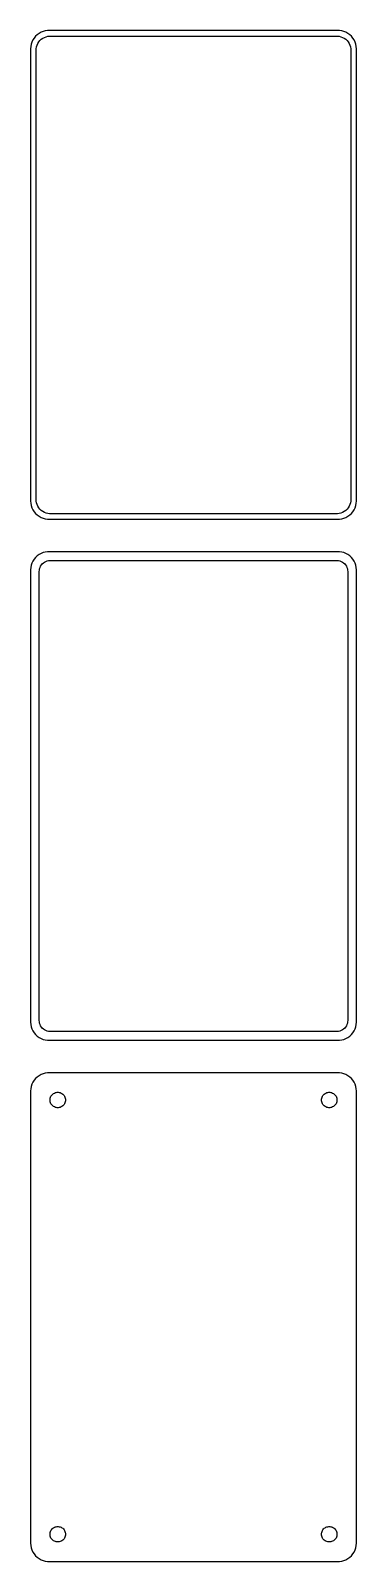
# Model space of a CAD drawing. Header units: metres. Extents: x -45 to 45, y 365 to 787.
import ezdxf

# ---------------------------------------------------------------- set-up
doc = ezdxf.new("R2010")
doc.units = ezdxf.units.M

msp = doc.modelspace()

# ---------------------------------------------------------------- linework, layer by layer
for p, q in [((-42.1289, 787.024), (-42.6791, 786.722)), ((-41.5451, 787.255), (-42.1289, 787.024)), ((-40.9369, 787.411), (-41.5451, 787.255)), ((-40.3139, 787.49), (-40.9369, 787.411)), ((40.3139, 787.49), (-40.3139, 787.49)), ((40.9369, 787.411), (40.3139, 787.49)), ((41.5451, 787.255), (40.9369, 787.411)), ((42.1289, 787.024), (41.5451, 787.255)), ((42.6791, 786.722), (42.1289, 787.024)), ((-44.9606, 783.127), (-45, 782.5)), ((-44.8429, 783.743), (-44.9606, 783.127)), ((-44.6489, 784.341), (-44.8429, 783.743)), ((-44.3815, 784.909), (-44.6489, 784.341)), ((-44.0451, 785.439), (-44.3815, 784.909)), ((-43.6448, 785.923), (-44.0451, 785.439)), ((-43.1871, 786.353), (-43.6448, 785.923)), ((-43.4685, 782.501), (-43.3743, 782.995)), ((-43.3743, 782.995), (-43.2191, 783.472)), ((-43.2191, 783.472), (-43.0052, 783.927)), ((-42.6791, 786.722), (-43.1871, 786.353)), ((-43.0052, 783.927), (-42.7361, 784.351)), ((-42.7361, 784.351), (-42.4159, 784.738)), ((-42.4159, 784.738), (-42.0497, 785.082)), ((-42.0497, 785.082), (-41.6433, 785.377)), ((-41.6433, 785.377), (-41.2031, 785.619)), ((-41.2031, 785.619), (-40.7361, 785.804)), ((-40.7361, 785.804), (-40.2495, 785.929)), ((-40.2495, 785.929), (-39.7512, 785.992)), ((-39.7512, 785.992), (39.7512, 785.992)), ((39.7512, 785.992), (40.2495, 785.929)), ((40.2495, 785.929), (40.7361, 785.804)), ((40.7361, 785.804), (41.2031, 785.619)), ((41.2031, 785.619), (41.6433, 785.377)), ((41.6433, 785.377), (42.0497, 785.082)), ((42.0497, 785.082), (42.4159, 784.738)), ((42.4159, 784.738), (42.7361, 784.351)), ((43.1871, 786.353), (42.6791, 786.722)), ((42.7361, 784.351), (43.0052, 783.927)), ((43.0052, 783.927), (43.2191, 783.472)), ((43.6448, 785.923), (43.1871, 786.353)), ((43.2191, 783.472), (43.3743, 782.995)), ((43.3743, 782.995), (43.4685, 782.501)), ((44.0451, 785.439), (43.6448, 785.923)), ((44.3815, 784.909), (44.0451, 785.439)), ((44.6489, 784.341), (44.3815, 784.909)), ((44.8429, 783.743), (44.6489, 784.341)), ((44.9606, 783.127), (44.8429, 783.743)), ((45, 782.5), (44.9606, 783.127)), ((-45, 782.5), (-45, 657.5)), ((-43.5, 782), (-43.4685, 782.501)), ((-43.5, 658), (-43.5, 782)), ((43.4685, 782.501), (43.5, 782)), ((43.5, 782), (43.5, 658)), ((45, 657.5), (45, 782.5)), ((-45, 657.5), (-44.9606, 656.873)), ((-44.9606, 656.873), (-44.8429, 656.257)), ((-44.8429, 656.257), (-44.6489, 655.659)), ((-44.6489, 655.659), (-44.3815, 655.091)), ((-43.4685, 657.499), (-43.5, 658)), ((-43.3743, 657.005), (-43.4685, 657.499)), ((-43.2191, 656.528), (-43.3743, 657.005)), ((-43.0052, 656.073), (-43.2191, 656.528)), ((-42.7361, 655.649), (-43.0052, 656.073)), ((-42.4159, 655.262), (-42.7361, 655.649)), ((42.7361, 655.649), (42.4159, 655.262)), ((43.0052, 656.073), (42.7361, 655.649)), ((43.2191, 656.528), (43.0052, 656.073)), ((43.3743, 657.005), (43.2191, 656.528)), ((43.4685, 657.499), (43.3743, 657.005)), ((43.5, 658), (43.4685, 657.499)), ((44.3815, 655.091), (44.6489, 655.659)), ((44.6489, 655.659), (44.8429, 656.257)), ((44.8429, 656.257), (44.9606, 656.873)), ((44.9606, 656.873), (45, 657.5)), ((-44.3815, 655.091), (-44.0451, 654.561)), ((-44.0451, 654.561), (-43.6448, 654.077)), ((-43.6448, 654.077), (-43.1871, 653.647)), ((-43.1871, 653.647), (-42.6791, 653.278)), ((-42.6791, 653.278), (-42.1289, 652.976)), ((-42.0497, 654.918), (-42.4159, 655.262)), ((-42.1289, 652.976), (-41.5451, 652.745)), ((-41.6433, 654.623), (-42.0497, 654.918)), ((-41.2031, 654.381), (-41.6433, 654.623)), ((-41.5451, 652.745), (-40.9369, 652.589)), ((-40.7361, 654.196), (-41.2031, 654.381)), ((-40.9369, 652.589), (-40.3139, 652.51)), ((-40.2495, 654.071), (-40.7361, 654.196)), ((-40.3139, 652.51), (40.3139, 652.51)), ((-39.7512, 654.008), (-40.2495, 654.071)), ((39.7512, 654.008), (-39.7512, 654.008)), ((40.2495, 654.071), (39.7512, 654.008)), ((40.7361, 654.196), (40.2495, 654.071)), ((40.3139, 652.51), (40.9369, 652.589)), ((41.2031, 654.381), (40.7361, 654.196)), ((40.9369, 652.589), (41.5451, 652.745)), ((41.6433, 654.623), (41.2031, 654.381)), ((41.5451, 652.745), (42.1289, 652.976)), ((42.0497, 654.918), (41.6433, 654.623)), ((42.4159, 655.262), (42.0497, 654.918)), ((42.1289, 652.976), (42.6791, 653.278)), ((42.6791, 653.278), (43.1871, 653.647)), ((43.1871, 653.647), (43.6448, 654.077)), ((43.6448, 654.077), (44.0451, 654.561)), ((44.0451, 654.561), (44.3815, 655.091)), ((-42.1289, 643.024), (-42.6791, 642.722)), ((-41.5451, 643.255), (-42.1289, 643.024)), ((-40.9369, 643.411), (-41.5451, 643.255)), ((-40.3139, 643.49), (-40.9369, 643.411)), ((40.3139, 643.49), (-40.3139, 643.49)), ((40.9369, 643.411), (40.3139, 643.49)), ((41.5451, 643.255), (40.9369, 643.411)), ((42.1289, 643.024), (41.5451, 643.255)), ((42.6791, 642.722), (42.1289, 643.024)), ((-44.9606, 639.127), (-45, 638.5)), ((-44.8429, 639.743), (-44.9606, 639.127)), ((-44.6489, 640.341), (-44.8429, 639.743)), ((-44.3815, 640.909), (-44.6489, 640.341)), ((-44.0451, 641.439), (-44.3815, 640.909)), ((-43.6448, 641.923), (-44.0451, 641.439)), ((-43.1871, 642.353), (-43.6448, 641.923)), ((-42.6791, 642.722), (-43.1871, 642.353)), ((-42.5884, 638.39), (-42.5151, 638.774)), ((-42.5151, 638.774), (-42.3943, 639.146)), ((-42.3943, 639.146), (-42.2279, 639.5)), ((-42.2279, 639.5), (-42.0184, 639.83)), ((-42.0184, 639.83), (-41.7692, 640.131)), ((-41.7692, 640.131), (-41.4842, 640.399)), ((-41.4842, 640.399), (-41.168, 640.628)), ((-41.168, 640.628), (-40.8254, 640.817)), ((-40.8254, 640.817), (-40.4619, 640.961)), ((-40.4619, 640.961), (-40.0833, 641.058)), ((-40.0833, 641.058), (-39.6954, 641.107)), ((-39.6954, 641.107), (39.6954, 641.107)), ((39.6954, 641.107), (40.0833, 641.058)), ((40.0833, 641.058), (40.4619, 640.961)), ((40.4619, 640.961), (40.8254, 640.817)), ((40.8254, 640.817), (41.168, 640.628)), ((41.168, 640.628), (41.4842, 640.399)), ((41.4842, 640.399), (41.7692, 640.131)), ((41.7692, 640.131), (42.0184, 639.83)), ((42.0184, 639.83), (42.2279, 639.5)), ((42.2279, 639.5), (42.3943, 639.146)), ((42.3943, 639.146), (42.5151, 638.774)), ((42.5151, 638.774), (42.5884, 638.39)), ((43.1871, 642.353), (42.6791, 642.722)), ((43.6448, 641.923), (43.1871, 642.353)), ((44.0451, 641.439), (43.6448, 641.923)), ((44.3815, 640.909), (44.0451, 641.439)), ((44.6489, 640.341), (44.3815, 640.909)), ((44.8429, 639.743), (44.6489, 640.341)), ((44.9606, 639.127), (44.8429, 639.743)), ((45, 638.5), (44.9606, 639.127)), ((-45, 638.5), (-45, 513.5)), ((-42.6129, 638), (-42.5884, 638.39)), ((-42.6129, 514), (-42.6129, 638)), ((42.5884, 638.39), (42.6129, 638)), ((42.6129, 638), (42.6129, 514)), ((45, 513.5), (45, 638.5)), ((-45, 513.5), (-44.9606, 512.873)), ((-44.9606, 512.873), (-44.8429, 512.257)), ((-44.8429, 512.257), (-44.6489, 511.659)), ((-42.5884, 513.61), (-42.6129, 514)), ((-42.5151, 513.226), (-42.5884, 513.61)), ((-42.3943, 512.854), (-42.5151, 513.226)), ((-42.2279, 512.5), (-42.3943, 512.854)), ((-42.0184, 512.17), (-42.2279, 512.5)), ((-41.7692, 511.869), (-42.0184, 512.17)), ((-41.4842, 511.601), (-41.7692, 511.869)), ((41.7692, 511.869), (41.4842, 511.601)), ((42.0184, 512.17), (41.7692, 511.869)), ((42.2279, 512.5), (42.0184, 512.17)), ((42.3943, 512.854), (42.2279, 512.5)), ((42.5151, 513.226), (42.3943, 512.854)), ((42.5884, 513.61), (42.5151, 513.226)), ((42.6129, 514), (42.5884, 513.61)), ((44.6489, 511.659), (44.8429, 512.257)), ((44.8429, 512.257), (44.9606, 512.873)), ((44.9606, 512.873), (45, 513.5)), ((-44.6489, 511.659), (-44.3815, 511.091)), ((-44.3815, 511.091), (-44.0451, 510.561)), ((-44.0451, 510.561), (-43.6448, 510.077)), ((-43.6448, 510.077), (-43.1871, 509.647)), ((-43.1871, 509.647), (-42.6791, 509.278)), ((-42.6791, 509.278), (-42.1289, 508.976)), ((-42.1289, 508.976), (-41.5451, 508.745)), ((-41.5451, 508.745), (-40.9369, 508.589)), ((-41.168, 511.372), (-41.4842, 511.601)), ((-40.8254, 511.183), (-41.168, 511.372)), ((-40.9369, 508.589), (-40.3139, 508.51)), ((-40.4619, 511.039), (-40.8254, 511.183)), ((-40.0833, 510.942), (-40.4619, 511.039)), ((-40.3139, 508.51), (40.3139, 508.51)), ((-39.6954, 510.893), (-40.0833, 510.942)), ((39.6954, 510.893), (-39.6954, 510.893)), ((40.0833, 510.942), (39.6954, 510.893)), ((40.4619, 511.039), (40.0833, 510.942)), ((40.3139, 508.51), (40.9369, 508.589)), ((40.8254, 511.183), (40.4619, 511.039)), ((41.168, 511.372), (40.8254, 511.183)), ((40.9369, 508.589), (41.5451, 508.745)), ((41.4842, 511.601), (41.168, 511.372)), ((41.5451, 508.745), (42.1289, 508.976)), ((42.1289, 508.976), (42.6791, 509.278)), ((42.6791, 509.278), (43.1871, 509.647)), ((43.1871, 509.647), (43.6448, 510.077)), ((43.6448, 510.077), (44.0451, 510.561)), ((44.0451, 510.561), (44.3815, 511.091)), ((44.3815, 511.091), (44.6489, 511.659)), ((-41.5451, 499.255), (-42.1289, 499.024)), ((-40.9369, 499.411), (-41.5451, 499.255)), ((-40.3139, 499.49), (-40.9369, 499.411)), ((40.3139, 499.49), (-40.3139, 499.49)), ((40.9369, 499.411), (40.3139, 499.49)), ((41.5451, 499.255), (40.9369, 499.411)), ((42.1289, 499.024), (41.5451, 499.255)), ((-44.9606, 495.127), (-45, 494.5)), ((-44.8429, 495.743), (-44.9606, 495.127)), ((-44.6489, 496.341), (-44.8429, 495.743)), ((-44.3815, 496.909), (-44.6489, 496.341)), ((-44.0451, 497.439), (-44.3815, 496.909)), ((-43.6448, 497.923), (-44.0451, 497.439)), ((-43.1871, 498.353), (-43.6448, 497.923)), ((-42.6791, 498.722), (-43.1871, 498.353)), ((-42.1289, 499.024), (-42.6791, 498.722)), ((42.6791, 498.722), (42.1289, 499.024)), ((43.1871, 498.353), (42.6791, 498.722)), ((43.6448, 497.923), (43.1871, 498.353)), ((44.0451, 497.439), (43.6448, 497.923)), ((44.3815, 496.909), (44.0451, 497.439)), ((44.6489, 496.341), (44.3815, 496.909)), ((44.8429, 495.743), (44.6489, 496.341)), ((44.9606, 495.127), (44.8429, 495.743)), ((45, 494.5), (44.9606, 495.127)), ((-45, 494.5), (-45, 369.5)), ((-39.6353, 492), (-39.6185, 492.268)), ((-39.6185, 491.732), (-39.6353, 492)), ((-39.6185, 492.268), (-39.5682, 492.531)), ((-39.5682, 491.469), (-39.6185, 491.732)), ((-39.5682, 492.531), (-39.4853, 492.786)), ((-39.4853, 491.214), (-39.5682, 491.469)), ((-39.4853, 492.786), (-39.3712, 493.029)), ((-39.3712, 490.971), (-39.4853, 491.214)), ((-39.3712, 493.029), (-39.2275, 493.255)), ((-39.2275, 490.745), (-39.3712, 490.971)), ((-39.2275, 493.255), (-39.0565, 493.462)), ((-39.0565, 490.538), (-39.2275, 490.745)), ((-39.0565, 493.462), (-38.8611, 493.645)), ((-38.8611, 493.645), (-38.6441, 493.803)), ((-38.6441, 493.803), (-38.4092, 493.932)), ((-38.4092, 493.932), (-38.1598, 494.031)), ((-38.1598, 494.031), (-37.9001, 494.097)), ((-37.9001, 494.097), (-37.6341, 494.131)), ((-37.6341, 494.131), (-37.3659, 494.131)), ((-37.3659, 494.131), (-37.0999, 494.097)), ((-37.0999, 494.097), (-36.8401, 494.031)), ((-36.8401, 494.031), (-36.5908, 493.932)), ((-36.5908, 493.932), (-36.3559, 493.803)), ((-36.3559, 493.803), (-36.1389, 493.645)), ((-36.1389, 493.645), (-35.9434, 493.462)), ((-35.9434, 493.462), (-35.7725, 493.255)), ((-35.7725, 490.745), (-35.9434, 490.538)), ((-35.7725, 493.255), (-35.6288, 493.029)), ((-35.6288, 490.971), (-35.7725, 490.745)), ((-35.6288, 493.029), (-35.5146, 492.786)), ((-35.5146, 491.214), (-35.6288, 490.971)), ((-35.5146, 492.786), (-35.4318, 492.531)), ((-35.4318, 491.469), (-35.5146, 491.214)), ((-35.4318, 492.531), (-35.3815, 492.268)), ((-35.3815, 491.732), (-35.4318, 491.469)), ((-35.3815, 492.268), (-35.3647, 492)), ((-35.3647, 492), (-35.3815, 491.732)), ((35.3647, 492), (35.3815, 492.268)), ((35.3815, 491.732), (35.3647, 492)), ((35.3815, 492.268), (35.4318, 492.531)), ((35.4318, 491.469), (35.3815, 491.732)), ((35.4318, 492.531), (35.5146, 492.786)), ((35.5146, 491.214), (35.4318, 491.469)), ((35.5146, 492.786), (35.6288, 493.029)), ((35.6288, 490.971), (35.5146, 491.214)), ((35.6288, 493.029), (35.7725, 493.255)), ((35.7725, 490.745), (35.6288, 490.971)), ((35.7725, 493.255), (35.9434, 493.462)), ((35.9434, 490.538), (35.7725, 490.745)), ((35.9434, 493.462), (36.1389, 493.645)), ((36.1389, 493.645), (36.3559, 493.803)), ((36.3559, 493.803), (36.5908, 493.932)), ((36.5908, 493.932), (36.8401, 494.031)), ((36.8401, 494.031), (37.0999, 494.097)), ((37.0999, 494.097), (37.3659, 494.131)), ((37.3659, 494.131), (37.6341, 494.131)), ((37.6341, 494.131), (37.9001, 494.097)), ((37.9001, 494.097), (38.1598, 494.031)), ((38.1598, 494.031), (38.4092, 493.932)), ((38.4092, 493.932), (38.6441, 493.803)), ((38.6441, 493.803), (38.8611, 493.645)), ((38.8611, 493.645), (39.0565, 493.462)), ((39.0565, 493.462), (39.2275, 493.255)), ((39.2275, 490.745), (39.0565, 490.538)), ((39.2275, 493.255), (39.3712, 493.029)), ((39.3712, 490.971), (39.2275, 490.745)), ((39.3712, 493.029), (39.4853, 492.786)), ((39.4853, 491.214), (39.3712, 490.971)), ((39.4853, 492.786), (39.5682, 492.531)), ((39.5682, 491.469), (39.4853, 491.214)), ((39.5682, 492.531), (39.6185, 492.268)), ((39.6185, 491.732), (39.5682, 491.469)), ((39.6185, 492.268), (39.6353, 492)), ((39.6353, 492), (39.6185, 491.732)), ((45, 369.5), (45, 494.5)), ((-38.8611, 490.355), (-39.0565, 490.538)), ((-38.6441, 490.197), (-38.8611, 490.355)), ((-38.4092, 490.068), (-38.6441, 490.197)), ((-38.1598, 489.969), (-38.4092, 490.068)), ((-37.9001, 489.903), (-38.1598, 489.969)), ((-37.6341, 489.869), (-37.9001, 489.903)), ((-37.3659, 489.869), (-37.6341, 489.869)), ((-37.0999, 489.903), (-37.3659, 489.869)), ((-36.8401, 489.969), (-37.0999, 489.903)), ((-36.5908, 490.068), (-36.8401, 489.969)), ((-36.3559, 490.197), (-36.5908, 490.068)), ((-36.1389, 490.355), (-36.3559, 490.197)), ((-35.9434, 490.538), (-36.1389, 490.355)), ((36.1389, 490.355), (35.9434, 490.538)), ((36.3559, 490.197), (36.1389, 490.355)), ((36.5908, 490.068), (36.3559, 490.197)), ((36.8401, 489.969), (36.5908, 490.068)), ((37.0999, 489.903), (36.8401, 489.969)), ((37.3659, 489.869), (37.0999, 489.903)), ((37.6341, 489.869), (37.3659, 489.869)), ((37.9001, 489.903), (37.6341, 489.869)), ((38.1598, 489.969), (37.9001, 489.903)), ((38.4092, 490.068), (38.1598, 489.969)), ((38.6441, 490.197), (38.4092, 490.068)), ((38.8611, 490.355), (38.6441, 490.197)), ((39.0565, 490.538), (38.8611, 490.355)), ((-39.6353, 372), (-39.6185, 372.268)), ((-39.6185, 372.268), (-39.5682, 372.531)), ((-39.5682, 372.531), (-39.4853, 372.786)), ((-39.4853, 372.786), (-39.3712, 373.029)), ((-39.3712, 373.029), (-39.2275, 373.255)), ((-39.2275, 373.255), (-39.0565, 373.462)), ((-39.0565, 373.462), (-38.8611, 373.645)), ((-38.8611, 373.645), (-38.6441, 373.803)), ((-38.6441, 373.803), (-38.4092, 373.932)), ((-38.4092, 373.932), (-38.1598, 374.031)), ((-38.1598, 374.031), (-37.9001, 374.097)), ((-37.9001, 374.097), (-37.6341, 374.131)), ((-37.6341, 374.131), (-37.3659, 374.131)), ((-37.3659, 374.131), (-37.0999, 374.097)), ((-37.0999, 374.097), (-36.8401, 374.031)), ((-36.8401, 374.031), (-36.5908, 373.932)), ((-36.5908, 373.932), (-36.3559, 373.803)), ((-36.3559, 373.803), (-36.1389, 373.645)), ((-36.1389, 373.645), (-35.9434, 373.462)), ((-35.9434, 373.462), (-35.7725, 373.255)), ((-35.7725, 373.255), (-35.6288, 373.029)), ((-35.6288, 373.029), (-35.5146, 372.786)), ((-35.5146, 372.786), (-35.4318, 372.531)), ((-35.4318, 372.531), (-35.3815, 372.268)), ((-35.3815, 372.268), (-35.3647, 372)), ((35.3647, 372), (35.3815, 372.268)), ((35.3815, 372.268), (35.4318, 372.531)), ((35.4318, 372.531), (35.5146, 372.786)), ((35.5146, 372.786), (35.6288, 373.029)), ((35.6288, 373.029), (35.7725, 373.255)), ((35.7725, 373.255), (35.9434, 373.462)), ((35.9434, 373.462), (36.1389, 373.645)), ((36.1389, 373.645), (36.3559, 373.803)), ((36.3559, 373.803), (36.5908, 373.932)), ((36.5908, 373.932), (36.8401, 374.031)), ((36.8401, 374.031), (37.0999, 374.097)), ((37.0999, 374.097), (37.3659, 374.131)), ((37.3659, 374.131), (37.6341, 374.131)), ((37.6341, 374.131), (37.9001, 374.097)), ((37.9001, 374.097), (38.1598, 374.031)), ((38.1598, 374.031), (38.4092, 373.932)), ((38.4092, 373.932), (38.6441, 373.803)), ((38.6441, 373.803), (38.8611, 373.645)), ((38.8611, 373.645), (39.0565, 373.462)), ((39.0565, 373.462), (39.2275, 373.255)), ((39.2275, 373.255), (39.3712, 373.029)), ((39.3712, 373.029), (39.4853, 372.786)), ((39.4853, 372.786), (39.5682, 372.531)), ((39.5682, 372.531), (39.6185, 372.268)), ((39.6185, 372.268), (39.6353, 372)), ((-45, 369.5), (-44.9606, 368.873)), ((-44.9606, 368.873), (-44.8429, 368.257)), ((-44.8429, 368.257), (-44.6489, 367.659)), ((-39.6185, 371.732), (-39.6353, 372)), ((-39.5682, 371.469), (-39.6185, 371.732)), ((-39.4853, 371.214), (-39.5682, 371.469)), ((-39.3712, 370.971), (-39.4853, 371.214)), ((-39.2275, 370.745), (-39.3712, 370.971)), ((-39.0565, 370.538), (-39.2275, 370.745)), ((-38.8611, 370.355), (-39.0565, 370.538)), ((-38.6441, 370.197), (-38.8611, 370.355)), ((-38.4092, 370.068), (-38.6441, 370.197)), ((-38.1598, 369.969), (-38.4092, 370.068)), ((-37.9001, 369.903), (-38.1598, 369.969)), ((-37.6341, 369.869), (-37.9001, 369.903)), ((-37.3659, 369.869), (-37.6341, 369.869)), ((-37.0999, 369.903), (-37.3659, 369.869)), ((-36.8401, 369.969), (-37.0999, 369.903)), ((-36.5908, 370.068), (-36.8401, 369.969)), ((-36.3559, 370.197), (-36.5908, 370.068)), ((-36.1389, 370.355), (-36.3559, 370.197)), ((-35.9434, 370.538), (-36.1389, 370.355)), ((-35.7725, 370.745), (-35.9434, 370.538)), ((-35.6288, 370.971), (-35.7725, 370.745)), ((-35.5146, 371.214), (-35.6288, 370.971)), ((-35.4318, 371.469), (-35.5146, 371.214)), ((-35.3815, 371.732), (-35.4318, 371.469)), ((-35.3647, 372), (-35.3815, 371.732)), ((35.3815, 371.732), (35.3647, 372)), ((35.4318, 371.469), (35.3815, 371.732)), ((35.5146, 371.214), (35.4318, 371.469)), ((35.6288, 370.971), (35.5146, 371.214)), ((35.7725, 370.745), (35.6288, 370.971)), ((35.9434, 370.538), (35.7725, 370.745)), ((36.1389, 370.355), (35.9434, 370.538)), ((36.3559, 370.197), (36.1389, 370.355)), ((36.5908, 370.068), (36.3559, 370.197)), ((36.8401, 369.969), (36.5908, 370.068)), ((37.0999, 369.903), (36.8401, 369.969)), ((37.3659, 369.869), (37.0999, 369.903)), ((37.6341, 369.869), (37.3659, 369.869)), ((37.9001, 369.903), (37.6341, 369.869)), ((38.1598, 369.969), (37.9001, 369.903)), ((38.4092, 370.068), (38.1598, 369.969)), ((38.6441, 370.197), (38.4092, 370.068)), ((38.8611, 370.355), (38.6441, 370.197)), ((39.0565, 370.538), (38.8611, 370.355)), ((39.2275, 370.745), (39.0565, 370.538)), ((39.3712, 370.971), (39.2275, 370.745)), ((39.4853, 371.214), (39.3712, 370.971)), ((39.5682, 371.469), (39.4853, 371.214)), ((39.6185, 371.732), (39.5682, 371.469)), ((39.6353, 372), (39.6185, 371.732)), ((44.6489, 367.659), (44.8429, 368.257)), ((44.8429, 368.257), (44.9606, 368.873)), ((44.9606, 368.873), (45, 369.5)), ((-44.6489, 367.659), (-44.3815, 367.091)), ((-44.3815, 367.091), (-44.0451, 366.561)), ((-44.0451, 366.561), (-43.6448, 366.077)), ((-43.6448, 366.077), (-43.1871, 365.647)), ((-43.1871, 365.647), (-42.6791, 365.278)), ((-42.6791, 365.278), (-42.1289, 364.976)), ((-42.1289, 364.976), (-41.5451, 364.745)), ((-41.5451, 364.745), (-40.9369, 364.589)), ((-40.9369, 364.589), (-40.3139, 364.51)), ((-40.3139, 364.51), (40.3139, 364.51)), ((40.3139, 364.51), (40.9369, 364.589)), ((40.9369, 364.589), (41.5451, 364.745)), ((41.5451, 364.745), (42.1289, 364.976)), ((42.1289, 364.976), (42.6791, 365.278)), ((42.6791, 365.278), (43.1871, 365.647)), ((43.1871, 365.647), (43.6448, 366.077)), ((43.6448, 366.077), (44.0451, 366.561)), ((44.0451, 366.561), (44.3815, 367.091)), ((44.3815, 367.091), (44.6489, 367.659))]:
    msp.add_line(p, q)

doc.saveas('drawing.dxf')
